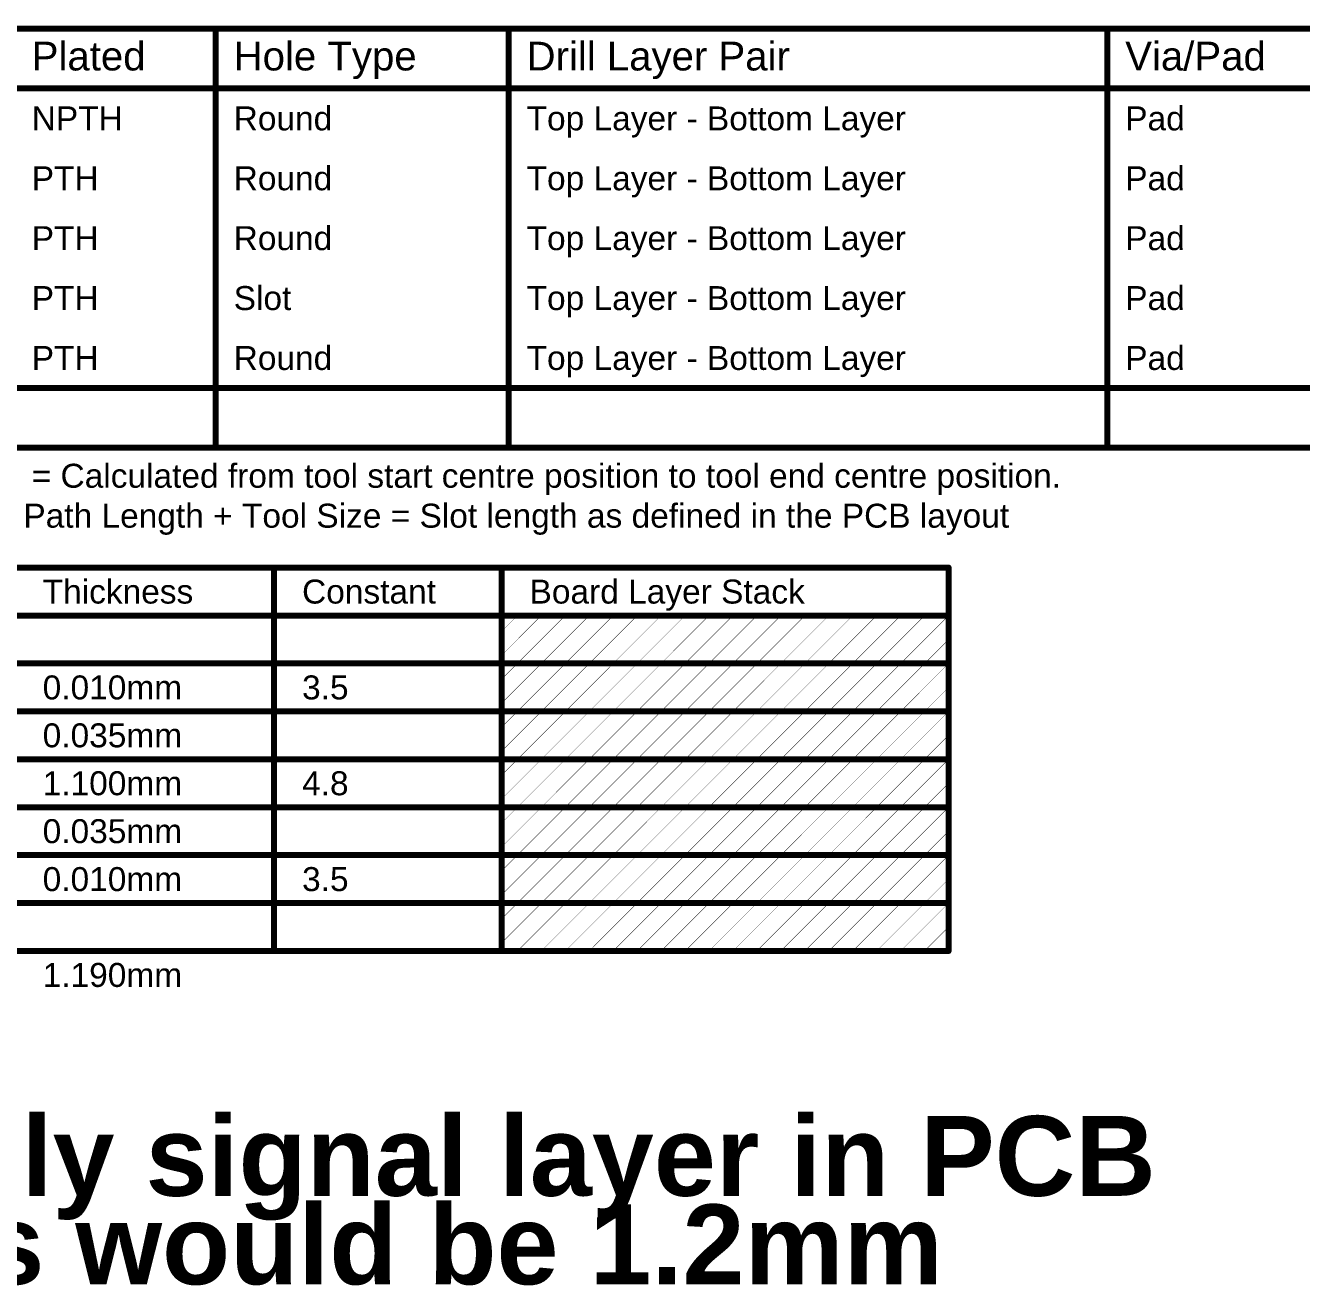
# Model space of a CAD drawing. Header units: inches. Extents: x -5 to 433, y -20 to 71.
# Drawn here: x 157.1 to 238.3, y -20.1 to 60 of the extents above; entities that cross this region are included whole.
import ezdxf

# ---------------------------------------------------------------- set-up
doc = ezdxf.new("R2010")
doc.units = ezdxf.units.IN
doc.layers.add('Drill Drawing', color=1, linetype='Continuous')
doc.layers.add('Fabrication', color=76, linetype='Continuous')
doc.styles.add('Arial', font='', dxfattribs={"height": 0.2})
doc.styles.add('Arial_Bold', font='', dxfattribs={"height": 0.2})
doc.styles.get('Arial').set_extended_font_data('Arial')
doc.styles.get('Arial_Bold').set_extended_font_data('Arial', bold=True)

msp = doc.modelspace()

# ---------------------------------------------------------------- linework, layer by layer
at = {"layer": 'Drill Drawing'}
for points in [[(100.943, 59.817, 0.381, 0.381, 0), (433.132, 59.817, 0.381, 0.381, 0)], [(169.175, 33.147, 0.381, 0.381, 0), (169.175, 59.817, 0.381, 0.381, 0)], [(187.813, 33.147, 0.381, 0.381, 0), (187.813, 59.817, 0.381, 0.381, 0)], [(225.902, 33.147, 0.381, 0.381, 0), (225.902, 59.817, 0.381, 0.381, 0)], [(100.943, 56.007, 0.381, 0.381, 0), (433.132, 56.007, 0.381, 0.381, 0)], [(100.943, 36.957, 0.381, 0.381, 0), (433.132, 36.957, 0.381, 0.381, 0)], [(100.943, 33.147, 0.381, 0.381, 0), (433.132, 33.147, 0.381, 0.381, 0)]]:
    msp.add_lwpolyline(points, format="xyseb", dxfattribs=at)
for points in [[(169.079, 59.817, 0.191, 0.191, 1), (169.27, 59.817, 0.191, 0.191, 1)], [(187.718, 59.817, 0.191, 0.191, 1), (187.908, 59.817, 0.191, 0.191, 1)], [(225.807, 59.817, 0.191, 0.191, 1), (225.997, 59.817, 0.191, 0.191, 1)], [(169.079, 33.147, 0.191, 0.191, 1), (169.27, 33.147, 0.191, 0.191, 1)], [(187.718, 33.147, 0.191, 0.191, 1), (187.908, 33.147, 0.191, 0.191, 1)], [(225.807, 33.147, 0.191, 0.191, 1), (225.997, 33.147, 0.191, 0.191, 1)]]:
    msp.add_lwpolyline(points, format="xyseb", close=True, dxfattribs=at)
at = {"layer": 'Fabrication'}
for points in [[(100.52, 25.527, 0.381, 0.381, 0), (215.806, 25.527, 0.381, 0.381, 0)], [(172.892, 1.143, 0.381, 0.381, 0), (172.892, 25.527, 0.381, 0.381, 0)], [(187.366, 1.143, 0.381, 0.381, 0), (187.366, 25.527, 0.381, 0.381, 0)], [(215.806, 1.143, 0.381, 0.381, 0), (215.806, 25.527, 0.381, 0.381, 0)], [(100.52, 22.479, 0.381, 0.381, 0), (215.806, 22.479, 0.381, 0.381, 0)], [(187.366, 19.947, 0.0254, 0.0254, 0), (189.898, 22.479, 0.0254, 0.0254, 0)], [(187.366, 21.471, 0.0254, 0.0254, 0), (188.374, 22.479, 0.0254, 0.0254, 0)], [(188.374, 19.431, 0.0254, 0.0254, 0), (191.422, 22.479, 0.0254, 0.0254, 0)], [(189.898, 19.431, 0.0254, 0.0254, 0), (192.946, 22.479, 0.0254, 0.0254, 0)], [(191.422, 19.431, 0.0254, 0.0254, 0), (194.47, 22.479, 0.0254, 0.0254, 0)], [(192.946, 19.431, 0.0254, 0.0254, 0), (195.994, 22.479, 0.0254, 0.0254, 0)], [(194.47, 19.431, 0.0254, 0.0254, 0), (197.518, 22.479, 0.0254, 0.0254, 0)], [(195.994, 19.431, 0.0254, 0.0254, 0), (199.042, 22.479, 0.0254, 0.0254, 0)], [(197.518, 19.431, 0.0254, 0.0254, 0), (200.566, 22.479, 0.0254, 0.0254, 0)], [(199.042, 19.431, 0.0254, 0.0254, 0), (202.09, 22.479, 0.0254, 0.0254, 0)], [(200.566, 19.431, 0.0254, 0.0254, 0), (203.614, 22.479, 0.0254, 0.0254, 0)], [(202.09, 19.431, 0.0254, 0.0254, 0), (205.138, 22.479, 0.0254, 0.0254, 0)], [(203.614, 19.431, 0.0254, 0.0254, 0), (206.662, 22.479, 0.0254, 0.0254, 0)], [(205.138, 19.431, 0.0254, 0.0254, 0), (208.186, 22.479, 0.0254, 0.0254, 0)], [(206.662, 19.431, 0.0254, 0.0254, 0), (209.71, 22.479, 0.0254, 0.0254, 0)], [(208.186, 19.431, 0.0254, 0.0254, 0), (211.234, 22.479, 0.0254, 0.0254, 0)], [(209.71, 19.431, 0.0254, 0.0254, 0), (212.758, 22.479, 0.0254, 0.0254, 0)], [(211.234, 19.431, 0.0254, 0.0254, 0), (214.282, 22.479, 0.0254, 0.0254, 0)], [(212.758, 19.431, 0.0254, 0.0254, 0), (215.806, 22.479, 0.0254, 0.0254, 0)], [(214.282, 19.431, 0.0254, 0.0254, 0), (215.806, 20.955, 0.0254, 0.0254, 0)], [(156.386, 19.431, 0.381, 0.381, 0), (172.892, 19.431, 0.381, 0.381, 0)], [(172.892, 19.431, 0.381, 0.381, 0), (187.366, 19.431, 0.381, 0.381, 0)], [(187.366, 19.431, 0.381, 0.381, 0), (215.806, 19.431, 0.381, 0.381, 0)], [(187.366, 16.899, 0.0254, 0.0254, 0), (189.898, 19.431, 0.0254, 0.0254, 0)], [(187.366, 18.423, 0.0254, 0.0254, 0), (188.374, 19.431, 0.0254, 0.0254, 0)], [(188.374, 16.383, 0.0254, 0.0254, 0), (191.422, 19.431, 0.0254, 0.0254, 0)], [(189.898, 16.383, 0.0254, 0.0254, 0), (192.946, 19.431, 0.0254, 0.0254, 0)], [(191.422, 16.383, 0.0254, 0.0254, 0), (194.47, 19.431, 0.0254, 0.0254, 0)], [(192.946, 16.383, 0.0254, 0.0254, 0), (195.994, 19.431, 0.0254, 0.0254, 0)], [(194.47, 16.383, 0.0254, 0.0254, 0), (197.518, 19.431, 0.0254, 0.0254, 0)], [(195.994, 16.383, 0.0254, 0.0254, 0), (199.042, 19.431, 0.0254, 0.0254, 0)], [(197.518, 16.383, 0.0254, 0.0254, 0), (200.566, 19.431, 0.0254, 0.0254, 0)], [(199.042, 16.383, 0.0254, 0.0254, 0), (202.09, 19.431, 0.0254, 0.0254, 0)], [(200.566, 16.383, 0.0254, 0.0254, 0), (203.614, 19.431, 0.0254, 0.0254, 0)], [(202.09, 16.383, 0.0254, 0.0254, 0), (205.138, 19.431, 0.0254, 0.0254, 0)], [(203.614, 16.383, 0.0254, 0.0254, 0), (206.662, 19.431, 0.0254, 0.0254, 0)], [(205.138, 16.383, 0.0254, 0.0254, 0), (208.186, 19.431, 0.0254, 0.0254, 0)], [(206.662, 16.383, 0.0254, 0.0254, 0), (209.71, 19.431, 0.0254, 0.0254, 0)], [(208.186, 16.383, 0.0254, 0.0254, 0), (211.234, 19.431, 0.0254, 0.0254, 0)], [(209.71, 16.383, 0.0254, 0.0254, 0), (212.758, 19.431, 0.0254, 0.0254, 0)], [(211.234, 16.383, 0.0254, 0.0254, 0), (214.282, 19.431, 0.0254, 0.0254, 0)], [(212.758, 16.383, 0.0254, 0.0254, 0), (215.806, 19.431, 0.0254, 0.0254, 0)], [(214.282, 16.383, 0.0254, 0.0254, 0), (215.806, 17.907, 0.0254, 0.0254, 0)], [(156.386, 16.383, 0.381, 0.381, 0), (172.892, 16.383, 0.381, 0.381, 0)], [(172.892, 16.383, 0.381, 0.381, 0), (187.366, 16.383, 0.381, 0.381, 0)], [(187.366, 16.383, 0.381, 0.381, 0), (215.806, 16.383, 0.381, 0.381, 0)], [(187.366, 13.851, 0.0254, 0.0254, 0), (189.898, 16.383, 0.0254, 0.0254, 0)], [(187.366, 15.375, 0.0254, 0.0254, 0), (188.374, 16.383, 0.0254, 0.0254, 0)], [(188.374, 13.335, 0.0254, 0.0254, 0), (191.422, 16.383, 0.0254, 0.0254, 0)], [(189.898, 13.335, 0.0254, 0.0254, 0), (192.946, 16.383, 0.0254, 0.0254, 0)], [(191.422, 13.335, 0.0254, 0.0254, 0), (194.47, 16.383, 0.0254, 0.0254, 0)], [(192.946, 13.335, 0.0254, 0.0254, 0), (195.994, 16.383, 0.0254, 0.0254, 0)], [(194.47, 13.335, 0.0254, 0.0254, 0), (197.518, 16.383, 0.0254, 0.0254, 0)], [(195.994, 13.335, 0.0254, 0.0254, 0), (199.042, 16.383, 0.0254, 0.0254, 0)], [(197.518, 13.335, 0.0254, 0.0254, 0), (200.566, 16.383, 0.0254, 0.0254, 0)], [(199.042, 13.335, 0.0254, 0.0254, 0), (202.09, 16.383, 0.0254, 0.0254, 0)], [(200.566, 13.335, 0.0254, 0.0254, 0), (203.614, 16.383, 0.0254, 0.0254, 0)], [(202.09, 13.335, 0.0254, 0.0254, 0), (205.138, 16.383, 0.0254, 0.0254, 0)], [(203.614, 13.335, 0.0254, 0.0254, 0), (206.662, 16.383, 0.0254, 0.0254, 0)], [(205.138, 13.335, 0.0254, 0.0254, 0), (208.186, 16.383, 0.0254, 0.0254, 0)], [(206.662, 13.335, 0.0254, 0.0254, 0), (209.71, 16.383, 0.0254, 0.0254, 0)], [(208.186, 13.335, 0.0254, 0.0254, 0), (211.234, 16.383, 0.0254, 0.0254, 0)], [(209.71, 13.335, 0.0254, 0.0254, 0), (212.758, 16.383, 0.0254, 0.0254, 0)], [(211.234, 13.335, 0.0254, 0.0254, 0), (214.282, 16.383, 0.0254, 0.0254, 0)], [(212.758, 13.335, 0.0254, 0.0254, 0), (215.806, 16.383, 0.0254, 0.0254, 0)], [(214.282, 13.335, 0.0254, 0.0254, 0), (215.806, 14.859, 0.0254, 0.0254, 0)], [(156.386, 13.335, 0.381, 0.381, 0), (172.892, 13.335, 0.381, 0.381, 0)], [(172.892, 13.335, 0.381, 0.381, 0), (187.366, 13.335, 0.381, 0.381, 0)], [(187.366, 13.335, 0.381, 0.381, 0), (215.806, 13.335, 0.381, 0.381, 0)], [(187.366, 10.803, 0.0254, 0.0254, 0), (189.898, 13.335, 0.0254, 0.0254, 0)], [(187.366, 12.327, 0.0254, 0.0254, 0), (188.374, 13.335, 0.0254, 0.0254, 0)], [(188.374, 10.287, 0.0254, 0.0254, 0), (191.422, 13.335, 0.0254, 0.0254, 0)], [(189.898, 10.287, 0.0254, 0.0254, 0), (192.946, 13.335, 0.0254, 0.0254, 0)], [(191.422, 10.287, 0.0254, 0.0254, 0), (194.47, 13.335, 0.0254, 0.0254, 0)], [(192.946, 10.287, 0.0254, 0.0254, 0), (195.994, 13.335, 0.0254, 0.0254, 0)], [(194.47, 10.287, 0.0254, 0.0254, 0), (197.518, 13.335, 0.0254, 0.0254, 0)], [(195.994, 10.287, 0.0254, 0.0254, 0), (199.042, 13.335, 0.0254, 0.0254, 0)], [(197.518, 10.287, 0.0254, 0.0254, 0), (200.566, 13.335, 0.0254, 0.0254, 0)], [(199.042, 10.287, 0.0254, 0.0254, 0), (202.09, 13.335, 0.0254, 0.0254, 0)], [(200.566, 10.287, 0.0254, 0.0254, 0), (203.614, 13.335, 0.0254, 0.0254, 0)], [(202.09, 10.287, 0.0254, 0.0254, 0), (205.138, 13.335, 0.0254, 0.0254, 0)], [(203.614, 10.287, 0.0254, 0.0254, 0), (206.662, 13.335, 0.0254, 0.0254, 0)], [(205.138, 10.287, 0.0254, 0.0254, 0), (208.186, 13.335, 0.0254, 0.0254, 0)], [(206.662, 10.287, 0.0254, 0.0254, 0), (209.71, 13.335, 0.0254, 0.0254, 0)], [(208.186, 10.287, 0.0254, 0.0254, 0), (211.234, 13.335, 0.0254, 0.0254, 0)], [(209.71, 10.287, 0.0254, 0.0254, 0), (212.758, 13.335, 0.0254, 0.0254, 0)], [(211.234, 10.287, 0.0254, 0.0254, 0), (214.282, 13.335, 0.0254, 0.0254, 0)], [(212.758, 10.287, 0.0254, 0.0254, 0), (215.806, 13.335, 0.0254, 0.0254, 0)], [(214.282, 10.287, 0.0254, 0.0254, 0), (215.806, 11.811, 0.0254, 0.0254, 0)], [(156.386, 10.287, 0.381, 0.381, 0), (172.892, 10.287, 0.381, 0.381, 0)], [(172.892, 10.287, 0.381, 0.381, 0), (187.366, 10.287, 0.381, 0.381, 0)], [(187.366, 10.287, 0.381, 0.381, 0), (215.806, 10.287, 0.381, 0.381, 0)], [(187.366, 7.755, 0.0254, 0.0254, 0), (189.898, 10.287, 0.0254, 0.0254, 0)], [(187.366, 9.279, 0.0254, 0.0254, 0), (188.374, 10.287, 0.0254, 0.0254, 0)], [(188.374, 7.239, 0.0254, 0.0254, 0), (191.422, 10.287, 0.0254, 0.0254, 0)], [(189.898, 7.239, 0.0254, 0.0254, 0), (192.946, 10.287, 0.0254, 0.0254, 0)], [(191.422, 7.239, 0.0254, 0.0254, 0), (194.47, 10.287, 0.0254, 0.0254, 0)], [(192.946, 7.239, 0.0254, 0.0254, 0), (195.994, 10.287, 0.0254, 0.0254, 0)], [(194.47, 7.239, 0.0254, 0.0254, 0), (197.518, 10.287, 0.0254, 0.0254, 0)], [(195.994, 7.239, 0.0254, 0.0254, 0), (199.042, 10.287, 0.0254, 0.0254, 0)], [(197.518, 7.239, 0.0254, 0.0254, 0), (200.566, 10.287, 0.0254, 0.0254, 0)], [(199.042, 7.239, 0.0254, 0.0254, 0), (202.09, 10.287, 0.0254, 0.0254, 0)], [(200.566, 7.239, 0.0254, 0.0254, 0), (203.614, 10.287, 0.0254, 0.0254, 0)], [(202.09, 7.239, 0.0254, 0.0254, 0), (205.138, 10.287, 0.0254, 0.0254, 0)], [(203.614, 7.239, 0.0254, 0.0254, 0), (206.662, 10.287, 0.0254, 0.0254, 0)], [(205.138, 7.239, 0.0254, 0.0254, 0), (208.186, 10.287, 0.0254, 0.0254, 0)], [(206.662, 7.239, 0.0254, 0.0254, 0), (209.71, 10.287, 0.0254, 0.0254, 0)], [(208.186, 7.239, 0.0254, 0.0254, 0), (211.234, 10.287, 0.0254, 0.0254, 0)], [(209.71, 7.239, 0.0254, 0.0254, 0), (212.758, 10.287, 0.0254, 0.0254, 0)], [(211.234, 7.239, 0.0254, 0.0254, 0), (214.282, 10.287, 0.0254, 0.0254, 0)], [(212.758, 7.239, 0.0254, 0.0254, 0), (215.806, 10.287, 0.0254, 0.0254, 0)], [(214.282, 7.239, 0.0254, 0.0254, 0), (215.806, 8.763, 0.0254, 0.0254, 0)], [(156.386, 7.239, 0.381, 0.381, 0), (172.892, 7.239, 0.381, 0.381, 0)], [(172.892, 7.239, 0.381, 0.381, 0), (187.366, 7.239, 0.381, 0.381, 0)], [(187.366, 7.239, 0.381, 0.381, 0), (215.806, 7.239, 0.381, 0.381, 0)], [(187.366, 4.707, 0.0254, 0.0254, 0), (189.898, 7.239, 0.0254, 0.0254, 0)], [(187.366, 6.231, 0.0254, 0.0254, 0), (188.374, 7.239, 0.0254, 0.0254, 0)], [(188.374, 4.191, 0.0254, 0.0254, 0), (191.422, 7.239, 0.0254, 0.0254, 0)], [(189.898, 4.191, 0.0254, 0.0254, 0), (192.946, 7.239, 0.0254, 0.0254, 0)], [(191.422, 4.191, 0.0254, 0.0254, 0), (194.47, 7.239, 0.0254, 0.0254, 0)], [(192.946, 4.191, 0.0254, 0.0254, 0), (195.994, 7.239, 0.0254, 0.0254, 0)], [(194.47, 4.191, 0.0254, 0.0254, 0), (197.518, 7.239, 0.0254, 0.0254, 0)], [(195.994, 4.191, 0.0254, 0.0254, 0), (199.042, 7.239, 0.0254, 0.0254, 0)], [(197.518, 4.191, 0.0254, 0.0254, 0), (200.566, 7.239, 0.0254, 0.0254, 0)], [(199.042, 4.191, 0.0254, 0.0254, 0), (202.09, 7.239, 0.0254, 0.0254, 0)], [(200.566, 4.191, 0.0254, 0.0254, 0), (203.614, 7.239, 0.0254, 0.0254, 0)], [(202.09, 4.191, 0.0254, 0.0254, 0), (205.138, 7.239, 0.0254, 0.0254, 0)], [(203.614, 4.191, 0.0254, 0.0254, 0), (206.662, 7.239, 0.0254, 0.0254, 0)], [(205.138, 4.191, 0.0254, 0.0254, 0), (208.186, 7.239, 0.0254, 0.0254, 0)], [(206.662, 4.191, 0.0254, 0.0254, 0), (209.71, 7.239, 0.0254, 0.0254, 0)], [(208.186, 4.191, 0.0254, 0.0254, 0), (211.234, 7.239, 0.0254, 0.0254, 0)], [(209.71, 4.191, 0.0254, 0.0254, 0), (212.758, 7.239, 0.0254, 0.0254, 0)], [(211.234, 4.191, 0.0254, 0.0254, 0), (214.282, 7.239, 0.0254, 0.0254, 0)], [(212.758, 4.191, 0.0254, 0.0254, 0), (215.806, 7.239, 0.0254, 0.0254, 0)], [(214.282, 4.191, 0.0254, 0.0254, 0), (215.806, 5.715, 0.0254, 0.0254, 0)], [(156.386, 4.191, 0.381, 0.381, 0), (172.892, 4.191, 0.381, 0.381, 0)], [(172.892, 4.191, 0.381, 0.381, 0), (187.366, 4.191, 0.381, 0.381, 0)], [(187.366, 4.191, 0.381, 0.381, 0), (215.806, 4.191, 0.381, 0.381, 0)], [(187.366, 1.659, 0.0254, 0.0254, 0), (189.898, 4.191, 0.0254, 0.0254, 0)], [(187.366, 3.183, 0.0254, 0.0254, 0), (188.374, 4.191, 0.0254, 0.0254, 0)], [(188.374, 1.143, 0.0254, 0.0254, 0), (191.422, 4.191, 0.0254, 0.0254, 0)], [(189.898, 1.143, 0.0254, 0.0254, 0), (192.946, 4.191, 0.0254, 0.0254, 0)], [(191.422, 1.143, 0.0254, 0.0254, 0), (194.47, 4.191, 0.0254, 0.0254, 0)], [(192.946, 1.143, 0.0254, 0.0254, 0), (195.994, 4.191, 0.0254, 0.0254, 0)], [(194.47, 1.143, 0.0254, 0.0254, 0), (197.518, 4.191, 0.0254, 0.0254, 0)], [(195.994, 1.143, 0.0254, 0.0254, 0), (199.042, 4.191, 0.0254, 0.0254, 0)], [(197.518, 1.143, 0.0254, 0.0254, 0), (200.566, 4.191, 0.0254, 0.0254, 0)], [(199.042, 1.143, 0.0254, 0.0254, 0), (202.09, 4.191, 0.0254, 0.0254, 0)], [(200.566, 1.143, 0.0254, 0.0254, 0), (203.614, 4.191, 0.0254, 0.0254, 0)], [(202.09, 1.143, 0.0254, 0.0254, 0), (205.138, 4.191, 0.0254, 0.0254, 0)], [(203.614, 1.143, 0.0254, 0.0254, 0), (206.662, 4.191, 0.0254, 0.0254, 0)], [(205.138, 1.143, 0.0254, 0.0254, 0), (208.186, 4.191, 0.0254, 0.0254, 0)], [(206.662, 1.143, 0.0254, 0.0254, 0), (209.71, 4.191, 0.0254, 0.0254, 0)], [(208.186, 1.143, 0.0254, 0.0254, 0), (211.234, 4.191, 0.0254, 0.0254, 0)], [(209.71, 1.143, 0.0254, 0.0254, 0), (212.758, 4.191, 0.0254, 0.0254, 0)], [(211.234, 1.143, 0.0254, 0.0254, 0), (214.282, 4.191, 0.0254, 0.0254, 0)], [(212.758, 1.143, 0.0254, 0.0254, 0), (215.806, 4.191, 0.0254, 0.0254, 0)], [(214.282, 1.143, 0.0254, 0.0254, 0), (215.806, 2.667, 0.0254, 0.0254, 0)], [(156.386, 1.143, 0.381, 0.381, 0), (172.892, 1.143, 0.381, 0.381, 0)], [(172.892, 1.143, 0.381, 0.381, 0), (187.366, 1.143, 0.381, 0.381, 0)], [(187.366, 1.143, 0.381, 0.381, 0), (215.806, 1.143, 0.381, 0.381, 0)]]:
    msp.add_lwpolyline(points, format="xyseb", dxfattribs=at)
for points in [[(172.796, 25.527, 0.191, 0.191, 1), (172.987, 25.527, 0.191, 0.191, 1)], [(187.271, 25.527, 0.191, 0.191, 1), (187.461, 25.527, 0.191, 0.191, 1)], [(215.711, 25.527, 0.191, 0.191, 1), (215.901, 25.527, 0.191, 0.191, 1)], [(215.711, 25.527, 0.191, 0.191, 1), (215.901, 25.527, 0.191, 0.191, 1)], [(188.368, 22.479, 0.0127, 0.0127, 1), (188.38, 22.479, 0.0127, 0.0127, 1)], [(189.892, 22.479, 0.0127, 0.0127, 1), (189.904, 22.479, 0.0127, 0.0127, 1)], [(191.416, 22.479, 0.0127, 0.0127, 1), (191.428, 22.479, 0.0127, 0.0127, 1)], [(192.94, 22.479, 0.0127, 0.0127, 1), (192.952, 22.479, 0.0127, 0.0127, 1)], [(194.464, 22.479, 0.0127, 0.0127, 1), (194.476, 22.479, 0.0127, 0.0127, 1)], [(195.988, 22.479, 0.0127, 0.0127, 1), (196, 22.479, 0.0127, 0.0127, 1)], [(197.512, 22.479, 0.0127, 0.0127, 1), (197.524, 22.479, 0.0127, 0.0127, 1)], [(199.036, 22.479, 0.0127, 0.0127, 1), (199.048, 22.479, 0.0127, 0.0127, 1)], [(200.56, 22.479, 0.0127, 0.0127, 1), (200.572, 22.479, 0.0127, 0.0127, 1)], [(202.084, 22.479, 0.0127, 0.0127, 1), (202.096, 22.479, 0.0127, 0.0127, 1)], [(203.608, 22.479, 0.0127, 0.0127, 1), (203.62, 22.479, 0.0127, 0.0127, 1)], [(205.132, 22.479, 0.0127, 0.0127, 1), (205.144, 22.479, 0.0127, 0.0127, 1)], [(206.656, 22.479, 0.0127, 0.0127, 1), (206.668, 22.479, 0.0127, 0.0127, 1)], [(208.18, 22.479, 0.0127, 0.0127, 1), (208.192, 22.479, 0.0127, 0.0127, 1)], [(209.704, 22.479, 0.0127, 0.0127, 1), (209.716, 22.479, 0.0127, 0.0127, 1)], [(211.228, 22.479, 0.0127, 0.0127, 1), (211.24, 22.479, 0.0127, 0.0127, 1)], [(212.752, 22.479, 0.0127, 0.0127, 1), (212.764, 22.479, 0.0127, 0.0127, 1)], [(214.276, 22.479, 0.0127, 0.0127, 1), (214.288, 22.479, 0.0127, 0.0127, 1)], [(215.711, 22.479, 0.191, 0.191, 1), (215.901, 22.479, 0.191, 0.191, 1)], [(215.8, 22.479, 0.0127, 0.0127, 1), (215.812, 22.479, 0.0127, 0.0127, 1)], [(187.36, 21.471, 0.0127, 0.0127, 1), (187.373, 21.471, 0.0127, 0.0127, 1)], [(215.8, 20.955, 0.0127, 0.0127, 1), (215.812, 20.955, 0.0127, 0.0127, 1)], [(172.796, 19.431, 0.191, 0.191, 1), (172.987, 19.431, 0.191, 0.191, 1)], [(172.796, 19.431, 0.191, 0.191, 1), (172.987, 19.431, 0.191, 0.191, 1)], [(187.271, 19.431, 0.191, 0.191, 1), (187.461, 19.431, 0.191, 0.191, 1)], [(187.271, 19.431, 0.191, 0.191, 1), (187.461, 19.431, 0.191, 0.191, 1)], [(187.36, 19.947, 0.0127, 0.0127, 1), (187.373, 19.947, 0.0127, 0.0127, 1)], [(215.711, 19.431, 0.191, 0.191, 1), (215.901, 19.431, 0.191, 0.191, 1)], [(188.368, 19.431, 0.0127, 0.0127, 1), (188.38, 19.431, 0.0127, 0.0127, 1)], [(188.368, 19.431, 0.0127, 0.0127, 1), (188.38, 19.431, 0.0127, 0.0127, 1)], [(189.892, 19.431, 0.0127, 0.0127, 1), (189.904, 19.431, 0.0127, 0.0127, 1)], [(189.892, 19.431, 0.0127, 0.0127, 1), (189.904, 19.431, 0.0127, 0.0127, 1)], [(191.416, 19.431, 0.0127, 0.0127, 1), (191.428, 19.431, 0.0127, 0.0127, 1)], [(191.416, 19.431, 0.0127, 0.0127, 1), (191.428, 19.431, 0.0127, 0.0127, 1)], [(192.94, 19.431, 0.0127, 0.0127, 1), (192.952, 19.431, 0.0127, 0.0127, 1)], [(192.94, 19.431, 0.0127, 0.0127, 1), (192.952, 19.431, 0.0127, 0.0127, 1)], [(194.464, 19.431, 0.0127, 0.0127, 1), (194.476, 19.431, 0.0127, 0.0127, 1)], [(194.464, 19.431, 0.0127, 0.0127, 1), (194.476, 19.431, 0.0127, 0.0127, 1)], [(195.988, 19.431, 0.0127, 0.0127, 1), (196, 19.431, 0.0127, 0.0127, 1)], [(195.988, 19.431, 0.0127, 0.0127, 1), (196, 19.431, 0.0127, 0.0127, 1)], [(197.512, 19.431, 0.0127, 0.0127, 1), (197.524, 19.431, 0.0127, 0.0127, 1)], [(197.512, 19.431, 0.0127, 0.0127, 1), (197.524, 19.431, 0.0127, 0.0127, 1)], [(199.036, 19.431, 0.0127, 0.0127, 1), (199.048, 19.431, 0.0127, 0.0127, 1)], [(199.036, 19.431, 0.0127, 0.0127, 1), (199.048, 19.431, 0.0127, 0.0127, 1)], [(200.56, 19.431, 0.0127, 0.0127, 1), (200.572, 19.431, 0.0127, 0.0127, 1)], [(200.56, 19.431, 0.0127, 0.0127, 1), (200.572, 19.431, 0.0127, 0.0127, 1)], [(202.084, 19.431, 0.0127, 0.0127, 1), (202.096, 19.431, 0.0127, 0.0127, 1)], [(202.084, 19.431, 0.0127, 0.0127, 1), (202.096, 19.431, 0.0127, 0.0127, 1)], [(203.608, 19.431, 0.0127, 0.0127, 1), (203.62, 19.431, 0.0127, 0.0127, 1)], [(203.608, 19.431, 0.0127, 0.0127, 1), (203.62, 19.431, 0.0127, 0.0127, 1)], [(205.132, 19.431, 0.0127, 0.0127, 1), (205.144, 19.431, 0.0127, 0.0127, 1)], [(205.132, 19.431, 0.0127, 0.0127, 1), (205.144, 19.431, 0.0127, 0.0127, 1)], [(206.656, 19.431, 0.0127, 0.0127, 1), (206.668, 19.431, 0.0127, 0.0127, 1)], [(206.656, 19.431, 0.0127, 0.0127, 1), (206.668, 19.431, 0.0127, 0.0127, 1)], [(208.18, 19.431, 0.0127, 0.0127, 1), (208.192, 19.431, 0.0127, 0.0127, 1)], [(208.18, 19.431, 0.0127, 0.0127, 1), (208.192, 19.431, 0.0127, 0.0127, 1)], [(209.704, 19.431, 0.0127, 0.0127, 1), (209.716, 19.431, 0.0127, 0.0127, 1)], [(209.704, 19.431, 0.0127, 0.0127, 1), (209.716, 19.431, 0.0127, 0.0127, 1)], [(211.228, 19.431, 0.0127, 0.0127, 1), (211.24, 19.431, 0.0127, 0.0127, 1)], [(211.228, 19.431, 0.0127, 0.0127, 1), (211.24, 19.431, 0.0127, 0.0127, 1)], [(212.752, 19.431, 0.0127, 0.0127, 1), (212.764, 19.431, 0.0127, 0.0127, 1)], [(212.752, 19.431, 0.0127, 0.0127, 1), (212.764, 19.431, 0.0127, 0.0127, 1)], [(214.276, 19.431, 0.0127, 0.0127, 1), (214.288, 19.431, 0.0127, 0.0127, 1)], [(214.276, 19.431, 0.0127, 0.0127, 1), (214.288, 19.431, 0.0127, 0.0127, 1)], [(215.8, 19.431, 0.0127, 0.0127, 1), (215.812, 19.431, 0.0127, 0.0127, 1)], [(187.36, 18.423, 0.0127, 0.0127, 1), (187.373, 18.423, 0.0127, 0.0127, 1)], [(215.8, 17.907, 0.0127, 0.0127, 1), (215.812, 17.907, 0.0127, 0.0127, 1)], [(172.796, 16.383, 0.191, 0.191, 1), (172.987, 16.383, 0.191, 0.191, 1)], [(172.796, 16.383, 0.191, 0.191, 1), (172.987, 16.383, 0.191, 0.191, 1)], [(187.271, 16.383, 0.191, 0.191, 1), (187.461, 16.383, 0.191, 0.191, 1)], [(187.271, 16.383, 0.191, 0.191, 1), (187.461, 16.383, 0.191, 0.191, 1)], [(187.36, 16.899, 0.0127, 0.0127, 1), (187.373, 16.899, 0.0127, 0.0127, 1)], [(188.368, 16.383, 0.0127, 0.0127, 1), (188.38, 16.383, 0.0127, 0.0127, 1)], [(188.368, 16.383, 0.0127, 0.0127, 1), (188.38, 16.383, 0.0127, 0.0127, 1)], [(189.892, 16.383, 0.0127, 0.0127, 1), (189.904, 16.383, 0.0127, 0.0127, 1)], [(189.892, 16.383, 0.0127, 0.0127, 1), (189.904, 16.383, 0.0127, 0.0127, 1)], [(191.416, 16.383, 0.0127, 0.0127, 1), (191.428, 16.383, 0.0127, 0.0127, 1)], [(191.416, 16.383, 0.0127, 0.0127, 1), (191.428, 16.383, 0.0127, 0.0127, 1)], [(192.94, 16.383, 0.0127, 0.0127, 1), (192.952, 16.383, 0.0127, 0.0127, 1)], [(192.94, 16.383, 0.0127, 0.0127, 1), (192.952, 16.383, 0.0127, 0.0127, 1)], [(194.464, 16.383, 0.0127, 0.0127, 1), (194.476, 16.383, 0.0127, 0.0127, 1)], [(194.464, 16.383, 0.0127, 0.0127, 1), (194.476, 16.383, 0.0127, 0.0127, 1)], [(195.988, 16.383, 0.0127, 0.0127, 1), (196, 16.383, 0.0127, 0.0127, 1)], [(195.988, 16.383, 0.0127, 0.0127, 1), (196, 16.383, 0.0127, 0.0127, 1)], [(197.512, 16.383, 0.0127, 0.0127, 1), (197.524, 16.383, 0.0127, 0.0127, 1)], [(197.512, 16.383, 0.0127, 0.0127, 1), (197.524, 16.383, 0.0127, 0.0127, 1)], [(199.036, 16.383, 0.0127, 0.0127, 1), (199.048, 16.383, 0.0127, 0.0127, 1)], [(199.036, 16.383, 0.0127, 0.0127, 1), (199.048, 16.383, 0.0127, 0.0127, 1)], [(200.56, 16.383, 0.0127, 0.0127, 1), (200.572, 16.383, 0.0127, 0.0127, 1)], [(200.56, 16.383, 0.0127, 0.0127, 1), (200.572, 16.383, 0.0127, 0.0127, 1)], [(202.084, 16.383, 0.0127, 0.0127, 1), (202.096, 16.383, 0.0127, 0.0127, 1)], [(202.084, 16.383, 0.0127, 0.0127, 1), (202.096, 16.383, 0.0127, 0.0127, 1)], [(203.608, 16.383, 0.0127, 0.0127, 1), (203.62, 16.383, 0.0127, 0.0127, 1)], [(203.608, 16.383, 0.0127, 0.0127, 1), (203.62, 16.383, 0.0127, 0.0127, 1)], [(205.132, 16.383, 0.0127, 0.0127, 1), (205.144, 16.383, 0.0127, 0.0127, 1)], [(205.132, 16.383, 0.0127, 0.0127, 1), (205.144, 16.383, 0.0127, 0.0127, 1)], [(206.656, 16.383, 0.0127, 0.0127, 1), (206.668, 16.383, 0.0127, 0.0127, 1)], [(206.656, 16.383, 0.0127, 0.0127, 1), (206.668, 16.383, 0.0127, 0.0127, 1)], [(208.18, 16.383, 0.0127, 0.0127, 1), (208.192, 16.383, 0.0127, 0.0127, 1)], [(208.18, 16.383, 0.0127, 0.0127, 1), (208.192, 16.383, 0.0127, 0.0127, 1)], [(209.704, 16.383, 0.0127, 0.0127, 1), (209.716, 16.383, 0.0127, 0.0127, 1)], [(209.704, 16.383, 0.0127, 0.0127, 1), (209.716, 16.383, 0.0127, 0.0127, 1)], [(211.228, 16.383, 0.0127, 0.0127, 1), (211.24, 16.383, 0.0127, 0.0127, 1)], [(211.228, 16.383, 0.0127, 0.0127, 1), (211.24, 16.383, 0.0127, 0.0127, 1)], [(212.752, 16.383, 0.0127, 0.0127, 1), (212.764, 16.383, 0.0127, 0.0127, 1)], [(212.752, 16.383, 0.0127, 0.0127, 1), (212.764, 16.383, 0.0127, 0.0127, 1)], [(214.276, 16.383, 0.0127, 0.0127, 1), (214.288, 16.383, 0.0127, 0.0127, 1)], [(214.276, 16.383, 0.0127, 0.0127, 1), (214.288, 16.383, 0.0127, 0.0127, 1)], [(215.711, 16.383, 0.191, 0.191, 1), (215.901, 16.383, 0.191, 0.191, 1)], [(215.8, 16.383, 0.0127, 0.0127, 1), (215.812, 16.383, 0.0127, 0.0127, 1)], [(187.36, 15.375, 0.0127, 0.0127, 1), (187.373, 15.375, 0.0127, 0.0127, 1)], [(215.8, 14.859, 0.0127, 0.0127, 1), (215.812, 14.859, 0.0127, 0.0127, 1)], [(187.36, 13.851, 0.0127, 0.0127, 1), (187.373, 13.851, 0.0127, 0.0127, 1)], [(172.796, 13.335, 0.191, 0.191, 1), (172.987, 13.335, 0.191, 0.191, 1)], [(172.796, 13.335, 0.191, 0.191, 1), (172.987, 13.335, 0.191, 0.191, 1)], [(187.271, 13.335, 0.191, 0.191, 1), (187.461, 13.335, 0.191, 0.191, 1)], [(187.271, 13.335, 0.191, 0.191, 1), (187.461, 13.335, 0.191, 0.191, 1)], [(188.368, 13.335, 0.0127, 0.0127, 1), (188.38, 13.335, 0.0127, 0.0127, 1)], [(188.368, 13.335, 0.0127, 0.0127, 1), (188.38, 13.335, 0.0127, 0.0127, 1)], [(189.892, 13.335, 0.0127, 0.0127, 1), (189.904, 13.335, 0.0127, 0.0127, 1)], [(189.892, 13.335, 0.0127, 0.0127, 1), (189.904, 13.335, 0.0127, 0.0127, 1)], [(191.416, 13.335, 0.0127, 0.0127, 1), (191.428, 13.335, 0.0127, 0.0127, 1)], [(191.416, 13.335, 0.0127, 0.0127, 1), (191.428, 13.335, 0.0127, 0.0127, 1)], [(192.94, 13.335, 0.0127, 0.0127, 1), (192.952, 13.335, 0.0127, 0.0127, 1)], [(192.94, 13.335, 0.0127, 0.0127, 1), (192.952, 13.335, 0.0127, 0.0127, 1)], [(194.464, 13.335, 0.0127, 0.0127, 1), (194.476, 13.335, 0.0127, 0.0127, 1)], [(194.464, 13.335, 0.0127, 0.0127, 1), (194.476, 13.335, 0.0127, 0.0127, 1)], [(195.988, 13.335, 0.0127, 0.0127, 1), (196, 13.335, 0.0127, 0.0127, 1)], [(195.988, 13.335, 0.0127, 0.0127, 1), (196, 13.335, 0.0127, 0.0127, 1)], [(197.512, 13.335, 0.0127, 0.0127, 1), (197.524, 13.335, 0.0127, 0.0127, 1)], [(197.512, 13.335, 0.0127, 0.0127, 1), (197.524, 13.335, 0.0127, 0.0127, 1)], [(199.036, 13.335, 0.0127, 0.0127, 1), (199.048, 13.335, 0.0127, 0.0127, 1)], [(199.036, 13.335, 0.0127, 0.0127, 1), (199.048, 13.335, 0.0127, 0.0127, 1)], [(200.56, 13.335, 0.0127, 0.0127, 1), (200.572, 13.335, 0.0127, 0.0127, 1)], [(200.56, 13.335, 0.0127, 0.0127, 1), (200.572, 13.335, 0.0127, 0.0127, 1)], [(202.084, 13.335, 0.0127, 0.0127, 1), (202.096, 13.335, 0.0127, 0.0127, 1)], [(202.084, 13.335, 0.0127, 0.0127, 1), (202.096, 13.335, 0.0127, 0.0127, 1)], [(203.608, 13.335, 0.0127, 0.0127, 1), (203.62, 13.335, 0.0127, 0.0127, 1)], [(203.608, 13.335, 0.0127, 0.0127, 1), (203.62, 13.335, 0.0127, 0.0127, 1)], [(205.132, 13.335, 0.0127, 0.0127, 1), (205.144, 13.335, 0.0127, 0.0127, 1)], [(205.132, 13.335, 0.0127, 0.0127, 1), (205.144, 13.335, 0.0127, 0.0127, 1)], [(206.656, 13.335, 0.0127, 0.0127, 1), (206.668, 13.335, 0.0127, 0.0127, 1)], [(206.656, 13.335, 0.0127, 0.0127, 1), (206.668, 13.335, 0.0127, 0.0127, 1)], [(208.18, 13.335, 0.0127, 0.0127, 1), (208.192, 13.335, 0.0127, 0.0127, 1)], [(208.18, 13.335, 0.0127, 0.0127, 1), (208.192, 13.335, 0.0127, 0.0127, 1)], [(209.704, 13.335, 0.0127, 0.0127, 1), (209.716, 13.335, 0.0127, 0.0127, 1)], [(209.704, 13.335, 0.0127, 0.0127, 1), (209.716, 13.335, 0.0127, 0.0127, 1)], [(211.228, 13.335, 0.0127, 0.0127, 1), (211.24, 13.335, 0.0127, 0.0127, 1)], [(211.228, 13.335, 0.0127, 0.0127, 1), (211.24, 13.335, 0.0127, 0.0127, 1)], [(212.752, 13.335, 0.0127, 0.0127, 1), (212.764, 13.335, 0.0127, 0.0127, 1)], [(212.752, 13.335, 0.0127, 0.0127, 1), (212.764, 13.335, 0.0127, 0.0127, 1)], [(214.276, 13.335, 0.0127, 0.0127, 1), (214.288, 13.335, 0.0127, 0.0127, 1)], [(214.276, 13.335, 0.0127, 0.0127, 1), (214.288, 13.335, 0.0127, 0.0127, 1)], [(215.711, 13.335, 0.191, 0.191, 1), (215.901, 13.335, 0.191, 0.191, 1)], [(215.8, 13.335, 0.0127, 0.0127, 1), (215.812, 13.335, 0.0127, 0.0127, 1)], [(187.36, 12.327, 0.0127, 0.0127, 1), (187.373, 12.327, 0.0127, 0.0127, 1)], [(215.8, 11.811, 0.0127, 0.0127, 1), (215.812, 11.811, 0.0127, 0.0127, 1)], [(187.36, 10.803, 0.0127, 0.0127, 1), (187.373, 10.803, 0.0127, 0.0127, 1)], [(172.796, 10.287, 0.191, 0.191, 1), (172.987, 10.287, 0.191, 0.191, 1)], [(172.796, 10.287, 0.191, 0.191, 1), (172.987, 10.287, 0.191, 0.191, 1)], [(187.271, 10.287, 0.191, 0.191, 1), (187.461, 10.287, 0.191, 0.191, 1)], [(187.271, 10.287, 0.191, 0.191, 1), (187.461, 10.287, 0.191, 0.191, 1)], [(188.368, 10.287, 0.0127, 0.0127, 1), (188.38, 10.287, 0.0127, 0.0127, 1)], [(188.368, 10.287, 0.0127, 0.0127, 1), (188.38, 10.287, 0.0127, 0.0127, 1)], [(189.892, 10.287, 0.0127, 0.0127, 1), (189.904, 10.287, 0.0127, 0.0127, 1)], [(189.892, 10.287, 0.0127, 0.0127, 1), (189.904, 10.287, 0.0127, 0.0127, 1)], [(191.416, 10.287, 0.0127, 0.0127, 1), (191.428, 10.287, 0.0127, 0.0127, 1)], [(191.416, 10.287, 0.0127, 0.0127, 1), (191.428, 10.287, 0.0127, 0.0127, 1)], [(192.94, 10.287, 0.0127, 0.0127, 1), (192.952, 10.287, 0.0127, 0.0127, 1)], [(192.94, 10.287, 0.0127, 0.0127, 1), (192.952, 10.287, 0.0127, 0.0127, 1)], [(194.464, 10.287, 0.0127, 0.0127, 1), (194.476, 10.287, 0.0127, 0.0127, 1)], [(194.464, 10.287, 0.0127, 0.0127, 1), (194.476, 10.287, 0.0127, 0.0127, 1)], [(195.988, 10.287, 0.0127, 0.0127, 1), (196, 10.287, 0.0127, 0.0127, 1)], [(195.988, 10.287, 0.0127, 0.0127, 1), (196, 10.287, 0.0127, 0.0127, 1)], [(197.512, 10.287, 0.0127, 0.0127, 1), (197.524, 10.287, 0.0127, 0.0127, 1)], [(197.512, 10.287, 0.0127, 0.0127, 1), (197.524, 10.287, 0.0127, 0.0127, 1)], [(199.036, 10.287, 0.0127, 0.0127, 1), (199.048, 10.287, 0.0127, 0.0127, 1)], [(199.036, 10.287, 0.0127, 0.0127, 1), (199.048, 10.287, 0.0127, 0.0127, 1)], [(200.56, 10.287, 0.0127, 0.0127, 1), (200.572, 10.287, 0.0127, 0.0127, 1)], [(200.56, 10.287, 0.0127, 0.0127, 1), (200.572, 10.287, 0.0127, 0.0127, 1)], [(202.084, 10.287, 0.0127, 0.0127, 1), (202.096, 10.287, 0.0127, 0.0127, 1)], [(202.084, 10.287, 0.0127, 0.0127, 1), (202.096, 10.287, 0.0127, 0.0127, 1)], [(203.608, 10.287, 0.0127, 0.0127, 1), (203.62, 10.287, 0.0127, 0.0127, 1)], [(203.608, 10.287, 0.0127, 0.0127, 1), (203.62, 10.287, 0.0127, 0.0127, 1)], [(205.132, 10.287, 0.0127, 0.0127, 1), (205.144, 10.287, 0.0127, 0.0127, 1)], [(205.132, 10.287, 0.0127, 0.0127, 1), (205.144, 10.287, 0.0127, 0.0127, 1)], [(206.656, 10.287, 0.0127, 0.0127, 1), (206.668, 10.287, 0.0127, 0.0127, 1)], [(206.656, 10.287, 0.0127, 0.0127, 1), (206.668, 10.287, 0.0127, 0.0127, 1)], [(208.18, 10.287, 0.0127, 0.0127, 1), (208.192, 10.287, 0.0127, 0.0127, 1)], [(208.18, 10.287, 0.0127, 0.0127, 1), (208.192, 10.287, 0.0127, 0.0127, 1)], [(209.704, 10.287, 0.0127, 0.0127, 1), (209.716, 10.287, 0.0127, 0.0127, 1)], [(209.704, 10.287, 0.0127, 0.0127, 1), (209.716, 10.287, 0.0127, 0.0127, 1)], [(211.228, 10.287, 0.0127, 0.0127, 1), (211.24, 10.287, 0.0127, 0.0127, 1)], [(211.228, 10.287, 0.0127, 0.0127, 1), (211.24, 10.287, 0.0127, 0.0127, 1)], [(212.752, 10.287, 0.0127, 0.0127, 1), (212.764, 10.287, 0.0127, 0.0127, 1)], [(212.752, 10.287, 0.0127, 0.0127, 1), (212.764, 10.287, 0.0127, 0.0127, 1)], [(214.276, 10.287, 0.0127, 0.0127, 1), (214.288, 10.287, 0.0127, 0.0127, 1)], [(214.276, 10.287, 0.0127, 0.0127, 1), (214.288, 10.287, 0.0127, 0.0127, 1)], [(215.711, 10.287, 0.191, 0.191, 1), (215.901, 10.287, 0.191, 0.191, 1)], [(215.8, 10.287, 0.0127, 0.0127, 1), (215.812, 10.287, 0.0127, 0.0127, 1)], [(187.36, 9.279, 0.0127, 0.0127, 1), (187.373, 9.279, 0.0127, 0.0127, 1)], [(215.8, 8.763, 0.0127, 0.0127, 1), (215.812, 8.763, 0.0127, 0.0127, 1)], [(172.796, 7.239, 0.191, 0.191, 1), (172.987, 7.239, 0.191, 0.191, 1)], [(172.796, 7.239, 0.191, 0.191, 1), (172.987, 7.239, 0.191, 0.191, 1)], [(187.271, 7.239, 0.191, 0.191, 1), (187.461, 7.239, 0.191, 0.191, 1)], [(187.271, 7.239, 0.191, 0.191, 1), (187.461, 7.239, 0.191, 0.191, 1)], [(187.36, 7.755, 0.0127, 0.0127, 1), (187.373, 7.755, 0.0127, 0.0127, 1)], [(215.711, 7.239, 0.191, 0.191, 1), (215.901, 7.239, 0.191, 0.191, 1)], [(188.368, 7.239, 0.0127, 0.0127, 1), (188.38, 7.239, 0.0127, 0.0127, 1)], [(188.368, 7.239, 0.0127, 0.0127, 1), (188.38, 7.239, 0.0127, 0.0127, 1)], [(189.892, 7.239, 0.0127, 0.0127, 1), (189.904, 7.239, 0.0127, 0.0127, 1)], [(189.892, 7.239, 0.0127, 0.0127, 1), (189.904, 7.239, 0.0127, 0.0127, 1)], [(191.416, 7.239, 0.0127, 0.0127, 1), (191.428, 7.239, 0.0127, 0.0127, 1)], [(191.416, 7.239, 0.0127, 0.0127, 1), (191.428, 7.239, 0.0127, 0.0127, 1)], [(192.94, 7.239, 0.0127, 0.0127, 1), (192.952, 7.239, 0.0127, 0.0127, 1)], [(192.94, 7.239, 0.0127, 0.0127, 1), (192.952, 7.239, 0.0127, 0.0127, 1)], [(194.464, 7.239, 0.0127, 0.0127, 1), (194.476, 7.239, 0.0127, 0.0127, 1)], [(194.464, 7.239, 0.0127, 0.0127, 1), (194.476, 7.239, 0.0127, 0.0127, 1)], [(195.988, 7.239, 0.0127, 0.0127, 1), (196, 7.239, 0.0127, 0.0127, 1)], [(195.988, 7.239, 0.0127, 0.0127, 1), (196, 7.239, 0.0127, 0.0127, 1)], [(197.512, 7.239, 0.0127, 0.0127, 1), (197.524, 7.239, 0.0127, 0.0127, 1)], [(197.512, 7.239, 0.0127, 0.0127, 1), (197.524, 7.239, 0.0127, 0.0127, 1)], [(199.036, 7.239, 0.0127, 0.0127, 1), (199.048, 7.239, 0.0127, 0.0127, 1)], [(199.036, 7.239, 0.0127, 0.0127, 1), (199.048, 7.239, 0.0127, 0.0127, 1)], [(200.56, 7.239, 0.0127, 0.0127, 1), (200.572, 7.239, 0.0127, 0.0127, 1)], [(200.56, 7.239, 0.0127, 0.0127, 1), (200.572, 7.239, 0.0127, 0.0127, 1)], [(202.084, 7.239, 0.0127, 0.0127, 1), (202.096, 7.239, 0.0127, 0.0127, 1)], [(202.084, 7.239, 0.0127, 0.0127, 1), (202.096, 7.239, 0.0127, 0.0127, 1)], [(203.608, 7.239, 0.0127, 0.0127, 1), (203.62, 7.239, 0.0127, 0.0127, 1)], [(203.608, 7.239, 0.0127, 0.0127, 1), (203.62, 7.239, 0.0127, 0.0127, 1)], [(205.132, 7.239, 0.0127, 0.0127, 1), (205.144, 7.239, 0.0127, 0.0127, 1)], [(205.132, 7.239, 0.0127, 0.0127, 1), (205.144, 7.239, 0.0127, 0.0127, 1)], [(206.656, 7.239, 0.0127, 0.0127, 1), (206.668, 7.239, 0.0127, 0.0127, 1)], [(206.656, 7.239, 0.0127, 0.0127, 1), (206.668, 7.239, 0.0127, 0.0127, 1)], [(208.18, 7.239, 0.0127, 0.0127, 1), (208.192, 7.239, 0.0127, 0.0127, 1)], [(208.18, 7.239, 0.0127, 0.0127, 1), (208.192, 7.239, 0.0127, 0.0127, 1)], [(209.704, 7.239, 0.0127, 0.0127, 1), (209.716, 7.239, 0.0127, 0.0127, 1)], [(209.704, 7.239, 0.0127, 0.0127, 1), (209.716, 7.239, 0.0127, 0.0127, 1)], [(211.228, 7.239, 0.0127, 0.0127, 1), (211.24, 7.239, 0.0127, 0.0127, 1)], [(211.228, 7.239, 0.0127, 0.0127, 1), (211.24, 7.239, 0.0127, 0.0127, 1)], [(212.752, 7.239, 0.0127, 0.0127, 1), (212.764, 7.239, 0.0127, 0.0127, 1)], [(212.752, 7.239, 0.0127, 0.0127, 1), (212.764, 7.239, 0.0127, 0.0127, 1)], [(214.276, 7.239, 0.0127, 0.0127, 1), (214.288, 7.239, 0.0127, 0.0127, 1)], [(214.276, 7.239, 0.0127, 0.0127, 1), (214.288, 7.239, 0.0127, 0.0127, 1)], [(215.8, 7.239, 0.0127, 0.0127, 1), (215.812, 7.239, 0.0127, 0.0127, 1)], [(187.36, 6.231, 0.0127, 0.0127, 1), (187.373, 6.231, 0.0127, 0.0127, 1)], [(215.8, 5.715, 0.0127, 0.0127, 1), (215.812, 5.715, 0.0127, 0.0127, 1)], [(172.796, 4.191, 0.191, 0.191, 1), (172.987, 4.191, 0.191, 0.191, 1)], [(172.796, 4.191, 0.191, 0.191, 1), (172.987, 4.191, 0.191, 0.191, 1)], [(187.271, 4.191, 0.191, 0.191, 1), (187.461, 4.191, 0.191, 0.191, 1)], [(187.271, 4.191, 0.191, 0.191, 1), (187.461, 4.191, 0.191, 0.191, 1)], [(187.36, 4.707, 0.0127, 0.0127, 1), (187.373, 4.707, 0.0127, 0.0127, 1)], [(188.368, 4.191, 0.0127, 0.0127, 1), (188.38, 4.191, 0.0127, 0.0127, 1)], [(188.368, 4.191, 0.0127, 0.0127, 1), (188.38, 4.191, 0.0127, 0.0127, 1)], [(189.892, 4.191, 0.0127, 0.0127, 1), (189.904, 4.191, 0.0127, 0.0127, 1)], [(189.892, 4.191, 0.0127, 0.0127, 1), (189.904, 4.191, 0.0127, 0.0127, 1)], [(191.416, 4.191, 0.0127, 0.0127, 1), (191.428, 4.191, 0.0127, 0.0127, 1)], [(191.416, 4.191, 0.0127, 0.0127, 1), (191.428, 4.191, 0.0127, 0.0127, 1)], [(192.94, 4.191, 0.0127, 0.0127, 1), (192.952, 4.191, 0.0127, 0.0127, 1)], [(192.94, 4.191, 0.0127, 0.0127, 1), (192.952, 4.191, 0.0127, 0.0127, 1)], [(194.464, 4.191, 0.0127, 0.0127, 1), (194.476, 4.191, 0.0127, 0.0127, 1)], [(194.464, 4.191, 0.0127, 0.0127, 1), (194.476, 4.191, 0.0127, 0.0127, 1)], [(195.988, 4.191, 0.0127, 0.0127, 1), (196, 4.191, 0.0127, 0.0127, 1)], [(195.988, 4.191, 0.0127, 0.0127, 1), (196, 4.191, 0.0127, 0.0127, 1)], [(197.512, 4.191, 0.0127, 0.0127, 1), (197.524, 4.191, 0.0127, 0.0127, 1)], [(197.512, 4.191, 0.0127, 0.0127, 1), (197.524, 4.191, 0.0127, 0.0127, 1)], [(199.036, 4.191, 0.0127, 0.0127, 1), (199.048, 4.191, 0.0127, 0.0127, 1)], [(199.036, 4.191, 0.0127, 0.0127, 1), (199.048, 4.191, 0.0127, 0.0127, 1)], [(200.56, 4.191, 0.0127, 0.0127, 1), (200.572, 4.191, 0.0127, 0.0127, 1)], [(200.56, 4.191, 0.0127, 0.0127, 1), (200.572, 4.191, 0.0127, 0.0127, 1)], [(202.084, 4.191, 0.0127, 0.0127, 1), (202.096, 4.191, 0.0127, 0.0127, 1)], [(202.084, 4.191, 0.0127, 0.0127, 1), (202.096, 4.191, 0.0127, 0.0127, 1)], [(203.608, 4.191, 0.0127, 0.0127, 1), (203.62, 4.191, 0.0127, 0.0127, 1)], [(203.608, 4.191, 0.0127, 0.0127, 1), (203.62, 4.191, 0.0127, 0.0127, 1)], [(205.132, 4.191, 0.0127, 0.0127, 1), (205.144, 4.191, 0.0127, 0.0127, 1)], [(205.132, 4.191, 0.0127, 0.0127, 1), (205.144, 4.191, 0.0127, 0.0127, 1)], [(206.656, 4.191, 0.0127, 0.0127, 1), (206.668, 4.191, 0.0127, 0.0127, 1)], [(206.656, 4.191, 0.0127, 0.0127, 1), (206.668, 4.191, 0.0127, 0.0127, 1)], [(208.18, 4.191, 0.0127, 0.0127, 1), (208.192, 4.191, 0.0127, 0.0127, 1)], [(208.18, 4.191, 0.0127, 0.0127, 1), (208.192, 4.191, 0.0127, 0.0127, 1)], [(209.704, 4.191, 0.0127, 0.0127, 1), (209.716, 4.191, 0.0127, 0.0127, 1)], [(209.704, 4.191, 0.0127, 0.0127, 1), (209.716, 4.191, 0.0127, 0.0127, 1)], [(211.228, 4.191, 0.0127, 0.0127, 1), (211.24, 4.191, 0.0127, 0.0127, 1)], [(211.228, 4.191, 0.0127, 0.0127, 1), (211.24, 4.191, 0.0127, 0.0127, 1)], [(212.752, 4.191, 0.0127, 0.0127, 1), (212.764, 4.191, 0.0127, 0.0127, 1)], [(212.752, 4.191, 0.0127, 0.0127, 1), (212.764, 4.191, 0.0127, 0.0127, 1)], [(214.276, 4.191, 0.0127, 0.0127, 1), (214.288, 4.191, 0.0127, 0.0127, 1)], [(214.276, 4.191, 0.0127, 0.0127, 1), (214.288, 4.191, 0.0127, 0.0127, 1)], [(215.711, 4.191, 0.191, 0.191, 1), (215.901, 4.191, 0.191, 0.191, 1)], [(215.8, 4.191, 0.0127, 0.0127, 1), (215.812, 4.191, 0.0127, 0.0127, 1)], [(187.36, 3.183, 0.0127, 0.0127, 1), (187.373, 3.183, 0.0127, 0.0127, 1)], [(215.8, 2.667, 0.0127, 0.0127, 1), (215.812, 2.667, 0.0127, 0.0127, 1)], [(187.36, 1.659, 0.0127, 0.0127, 1), (187.373, 1.659, 0.0127, 0.0127, 1)], [(172.796, 1.143, 0.191, 0.191, 1), (172.987, 1.143, 0.191, 0.191, 1)], [(172.796, 1.143, 0.191, 0.191, 1), (172.987, 1.143, 0.191, 0.191, 1)], [(172.796, 1.143, 0.191, 0.191, 1), (172.987, 1.143, 0.191, 0.191, 1)], [(187.271, 1.143, 0.191, 0.191, 1), (187.461, 1.143, 0.191, 0.191, 1)], [(187.271, 1.143, 0.191, 0.191, 1), (187.461, 1.143, 0.191, 0.191, 1)], [(187.271, 1.143, 0.191, 0.191, 1), (187.461, 1.143, 0.191, 0.191, 1)], [(188.368, 1.143, 0.0127, 0.0127, 1), (188.38, 1.143, 0.0127, 0.0127, 1)], [(189.892, 1.143, 0.0127, 0.0127, 1), (189.904, 1.143, 0.0127, 0.0127, 1)], [(191.416, 1.143, 0.0127, 0.0127, 1), (191.428, 1.143, 0.0127, 0.0127, 1)], [(192.94, 1.143, 0.0127, 0.0127, 1), (192.952, 1.143, 0.0127, 0.0127, 1)], [(194.464, 1.143, 0.0127, 0.0127, 1), (194.476, 1.143, 0.0127, 0.0127, 1)], [(195.988, 1.143, 0.0127, 0.0127, 1), (196, 1.143, 0.0127, 0.0127, 1)], [(197.512, 1.143, 0.0127, 0.0127, 1), (197.524, 1.143, 0.0127, 0.0127, 1)], [(199.036, 1.143, 0.0127, 0.0127, 1), (199.048, 1.143, 0.0127, 0.0127, 1)], [(200.56, 1.143, 0.0127, 0.0127, 1), (200.572, 1.143, 0.0127, 0.0127, 1)], [(202.084, 1.143, 0.0127, 0.0127, 1), (202.096, 1.143, 0.0127, 0.0127, 1)], [(203.608, 1.143, 0.0127, 0.0127, 1), (203.62, 1.143, 0.0127, 0.0127, 1)], [(205.132, 1.143, 0.0127, 0.0127, 1), (205.144, 1.143, 0.0127, 0.0127, 1)], [(206.656, 1.143, 0.0127, 0.0127, 1), (206.668, 1.143, 0.0127, 0.0127, 1)], [(208.18, 1.143, 0.0127, 0.0127, 1), (208.192, 1.143, 0.0127, 0.0127, 1)], [(209.704, 1.143, 0.0127, 0.0127, 1), (209.716, 1.143, 0.0127, 0.0127, 1)], [(211.228, 1.143, 0.0127, 0.0127, 1), (211.24, 1.143, 0.0127, 0.0127, 1)], [(212.752, 1.143, 0.0127, 0.0127, 1), (212.764, 1.143, 0.0127, 0.0127, 1)], [(214.276, 1.143, 0.0127, 0.0127, 1), (214.288, 1.143, 0.0127, 0.0127, 1)], [(215.711, 1.143, 0.191, 0.191, 1), (215.901, 1.143, 0.191, 0.191, 1)], [(215.711, 1.143, 0.191, 0.191, 1), (215.901, 1.143, 0.191, 0.191, 1)]]:
    msp.add_lwpolyline(points, format="xyseb", close=True, dxfattribs=at)

# ---------------------------------------------------------------- texts
at = {"layer": 'Drill Drawing', "style": 'Arial'}
for s, height, p in [('Plated', 1.8288, (157.468, 57.15)), ('Hole Type', 1.8288, (170.318, 57.15)), ('Drill Layer Pair', 1.8288, (188.956, 57.15)), ('Via/Pad', 1.8288, (227.045, 57.15)), ('NPTH', 1.524, (157.468, 53.34)), ('Round', 1.524, (170.318, 53.34)), ('Top Layer - Bottom Layer', 1.524, (188.956, 53.34)), ('Pad', 1.524, (227.045, 53.34)), ('PTH', 1.524, (157.468, 49.53)), ('Round', 1.524, (170.318, 49.53)), ('Top Layer - Bottom Layer', 1.524, (188.956, 49.53)), ('Pad', 1.524, (227.045, 49.53)), ('PTH', 1.524, (157.468, 45.72)), ('Round', 1.524, (170.318, 45.72)), ('Top Layer - Bottom Layer', 1.524, (188.956, 45.72)), ('Pad', 1.524, (227.045, 45.72)), ('PTH', 1.524, (157.468, 41.91)), ('Slot', 1.524, (170.318, 41.91)), ('Top Layer - Bottom Layer', 1.524, (188.956, 41.91)), ('Pad', 1.524, (227.045, 41.91)), ('PTH', 1.524, (157.468, 38.1)), ('Round', 1.524, (170.318, 38.1)), ('Top Layer - Bottom Layer', 1.524, (188.956, 38.1)), ('Pad', 1.524, (227.045, 38.1)), ('= Calculated from tool start centre position to tool end centre position.', 1.524, (157.467, 30.608)), (' = Routed Path Length + Tool Size = Slot length as defined in the PCB layout', 1.524, (147.056, 28.068))]:
    msp.add_text(s, height=height, dxfattribs=at).set_placement(p)
at = {"layer": 'Fabrication'}
for s, height, style, p in [('Thickness', 1.524, 'Arial', (158.164, 23.241)), ('Constant', 1.524, 'Arial', (174.67, 23.241)), ('Board Layer Stack', 1.524, 'Arial', (189.144, 23.241)), ('0.010mm', 1.524, 'Arial', (158.164, 17.145)), ('3.5', 1.524, 'Arial', (174.67, 17.145)), ('0.035mm', 1.524, 'Arial', (158.164, 14.097)), ('1.100mm', 1.524, 'Arial', (158.164, 11.049)), ('4.8', 1.524, 'Arial', (174.67, 11.049)), ('0.035mm', 1.524, 'Arial', (158.164, 8.001)), ('0.010mm', 1.524, 'Arial', (158.164, 4.953)), ('3.5', 1.524, 'Arial', (174.67, 4.953)), ('1.190mm', 1.524, 'Arial', (158.164, -1.143)), ('1.Top layer is only signal layer in PCB', 5.08, 'Arial_Bold', (100.827, -14.432)), ('2. PCB thickness would be 1.2mm', 5.08, 'Arial_Bold', (100.692, -20.061))]:
    msp.add_text(s, height=height, dxfattribs=dict(at, style=style)).set_placement(p)

doc.saveas('drawing.dxf')
